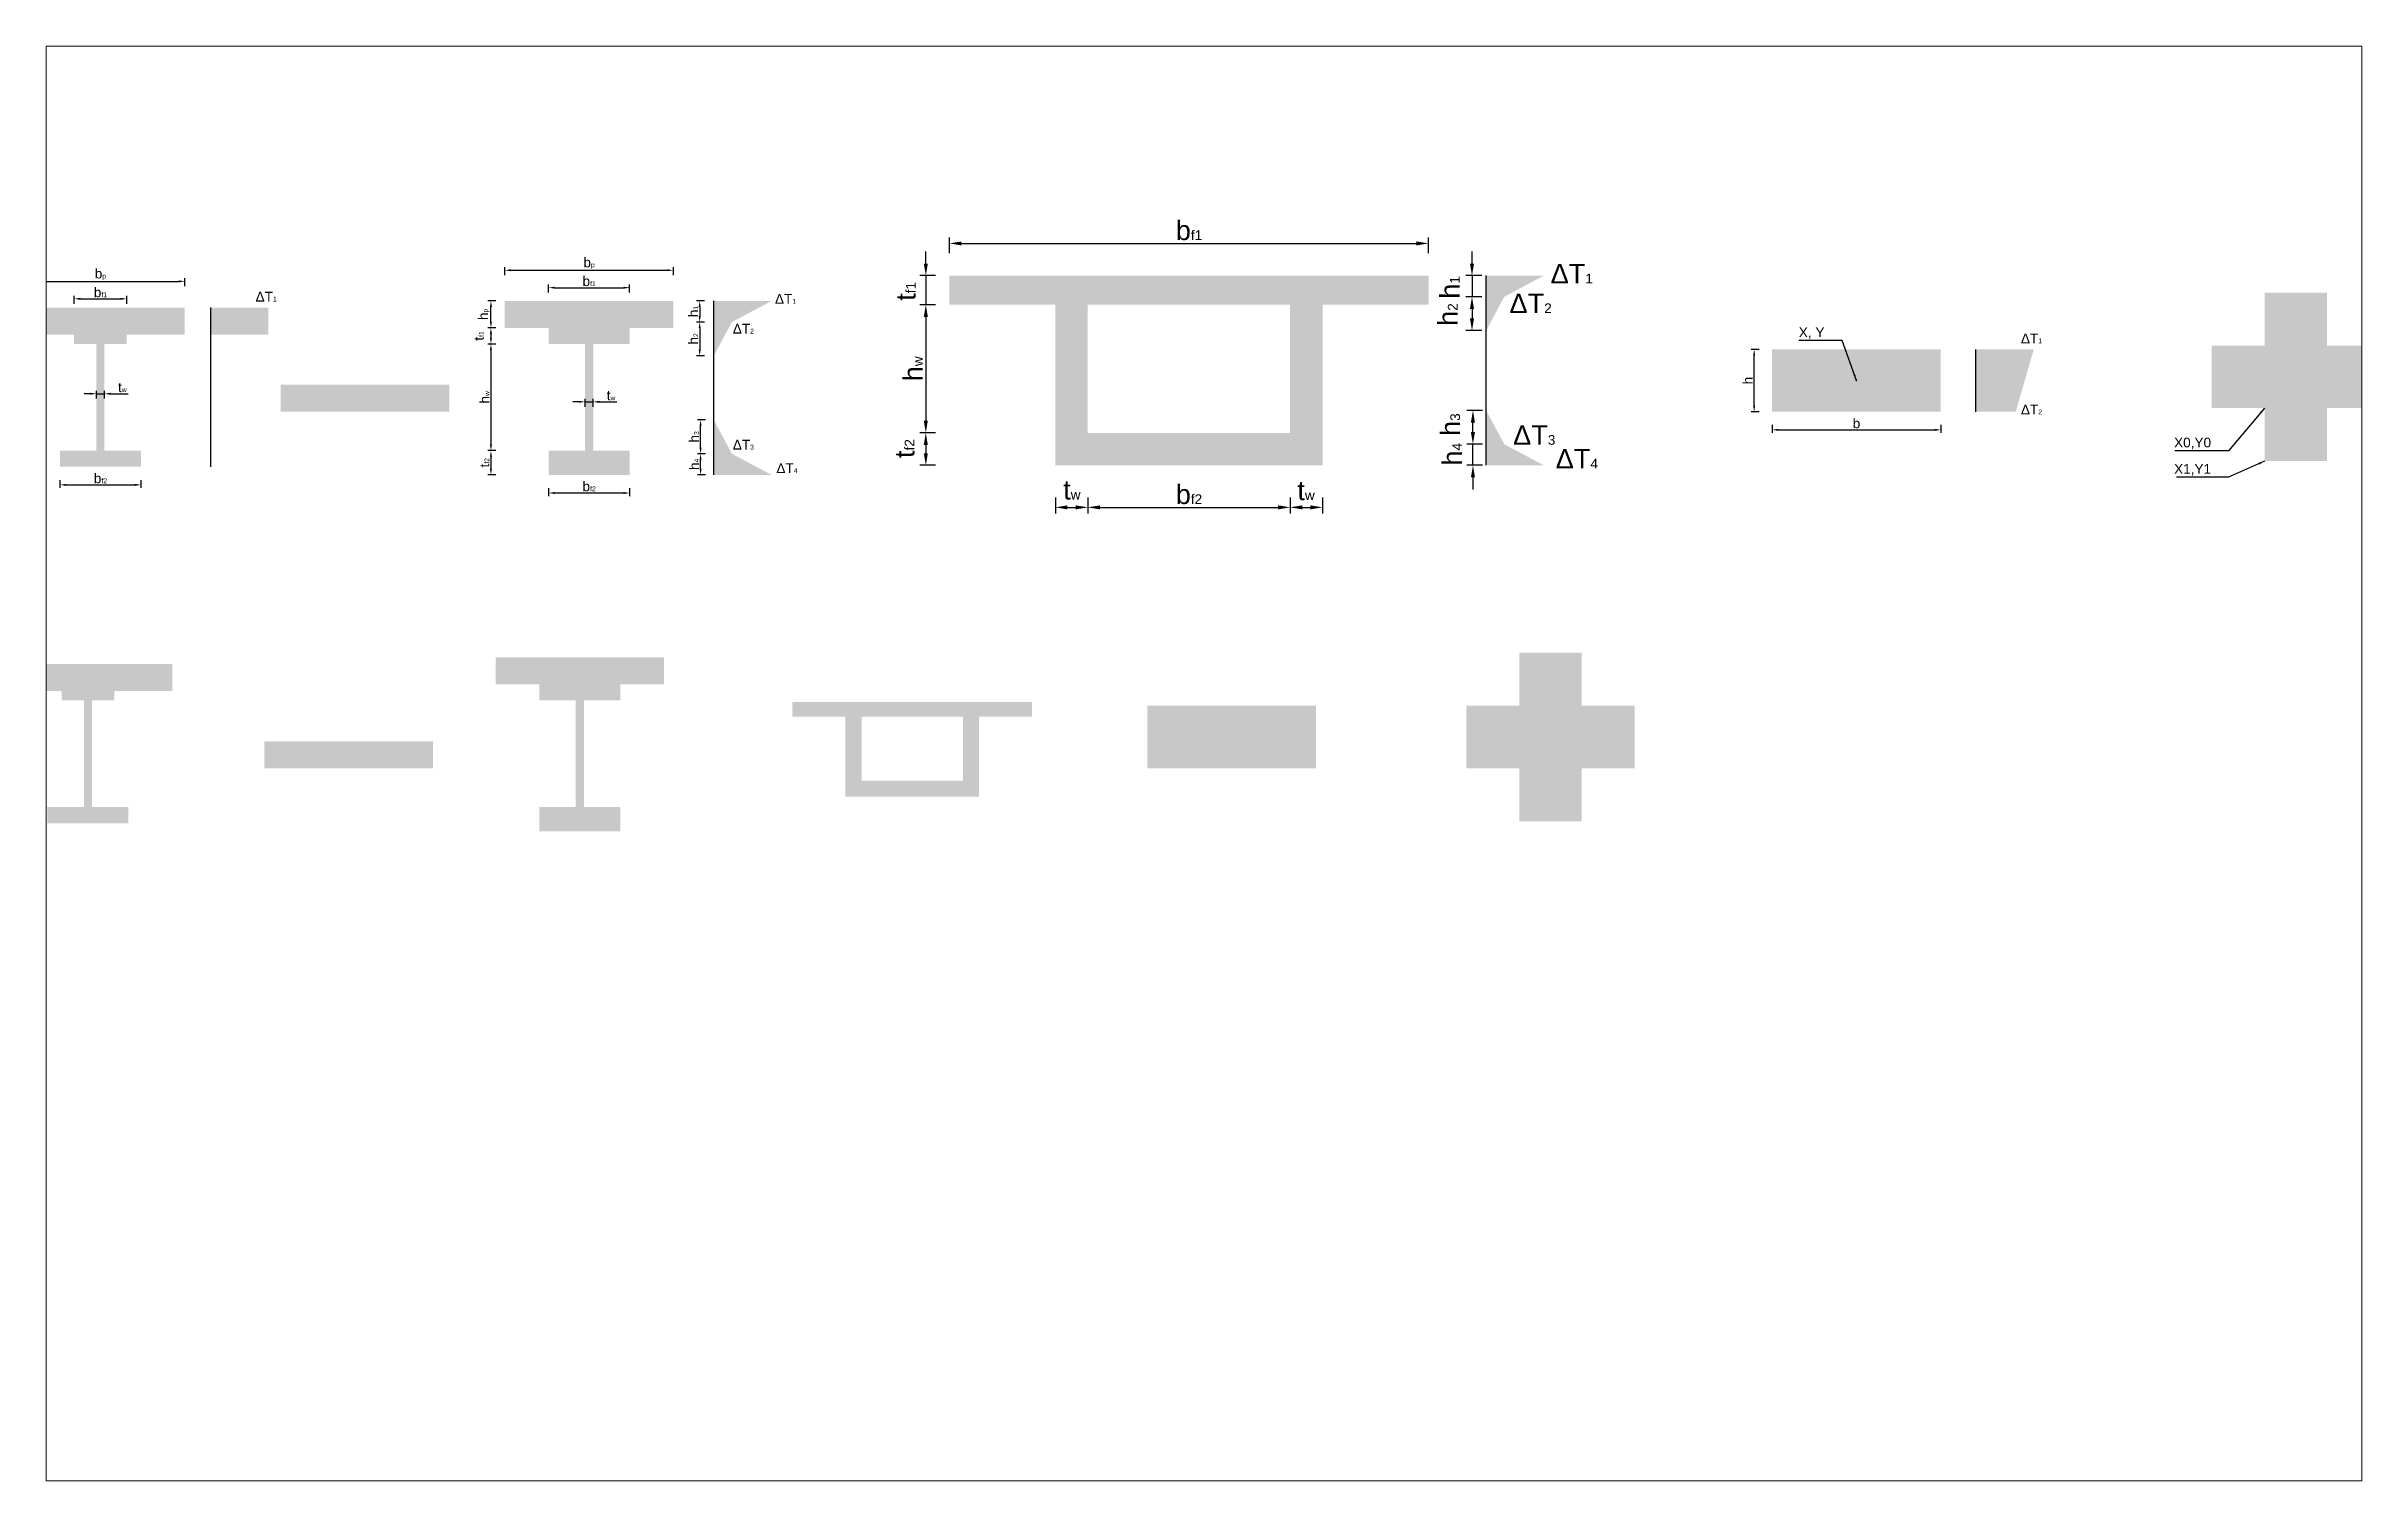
# Paper-space layout 'Layout1' of a CAD drawing. Header units: millimetres. Extents: x 4 to 263, y 19 to 179.
# The model-space entities are those that its viewports show. They can reach past a viewport. Long polylines and large blocks are cut down to what shows.
import ezdxf

# ---------------------------------------------------------------- set-up
doc = ezdxf.new("R2010")
doc.units = ezdxf.units.MM
doc.header["$PDMODE"] = 34
doc.layers.add('Wymiary', color=7, linetype='Continuous')
doc.styles.get("Standard").update_dxf_attribs({"font": 'arial.ttf'})
doc.dimstyles.new('ISO-25', dxfattribs={"dimscale": 6, "dimtxt": 4, "dimasz": 2.5, "dimexe": 1.25, "dimexo": 0.625, "dimtad": 1, "dimtxsty": 'Standard', "dimcen": 2.5, "dimadec": 0, "dimazin": 0, "dimtfac": 1, "dimtmove": 0, "dimatfit": 3, "dimfxl": 2, "dimfxlon": 1, "dimarcsym": 0})

# ---------------------------------------------------------------- blocks, each defined once
blk = doc.blocks.new('*D24')
at = {"color": 0, "lineweight": -2}
for p, q in [((2269, 1326), (2269, 1345.5)), ((2284, 1338), (2670.3, 1338)), ((2685.3, 1326), (2685.3, 1345.5))]:
    blk.add_line(p, q, dxfattribs=at)
at = {"color": 0}
for points in [[(2284, 1340.5), (2284, 1335.5), (2269, 1338)], [(2670.3, 1340.5), (2670.3, 1335.5), (2685.3, 1338)]]:
    blk.add_solid(points, dxfattribs=at)
at = {"color": 0, "insert": (2477.2, 1355.4), "char_height": 24, "attachment_point": 5}
blk.add_mtext('b{\\H0.5x;p}', dxfattribs=at)
blk = doc.blocks.new('*D27')
at = {"layer": 'Wymiary', "color": 0, "lineweight": -2}
for p, q in [((2246.8, 1206.7), (2227.3, 1206.7)), ((2234.8, 1221.7), (2234.8, 1236.7)), ((2234.8, 1206.7), (2234.8, 1183.1)), ((2234.8, 1206.7), (2234.8, 1183.1)), ((2234.8, 1194.9), (2197.9, 1195.3)), ((2197.9, 1195.3), (2197.9, 1168.2)), ((2246.8, 1183.1), (2227.3, 1183.1)), ((2234.8, 1168.1), (2234.8, 1153.1))]:
    blk.add_line(p, q, dxfattribs=at)
at = {"layer": 'Wymiary', "color": 0}
for points in [[(2232.3, 1221.7), (2237.3, 1221.7), (2234.8, 1206.7)], [(2232.3, 1168.1), (2237.3, 1168.1), (2234.8, 1183.1)]]:
    blk.add_solid(points, dxfattribs=at)
at = {"layer": 'Wymiary', "color": 0, "insert": (2182.1, 1181.7), "char_height": 24, "attachment_point": 5, "rotation": 90}
blk.add_mtext('t{\\H0.5x;f1}', dxfattribs=at)
blk = doc.blocks.new('*D28')
at = {"layer": 'Wymiary', "color": 0, "lineweight": -2}
for p, q in [((2246.8, 1183.1), (2227.3, 1183.1)), ((2234.8, 1168.1), (2234.8, 935.1)), ((2246.8, 920.1), (2227.3, 920.1))]:
    blk.add_line(p, q, dxfattribs=at)
at = {"layer": 'Wymiary', "color": 0}
for points in [[(2232.3, 1168.1), (2237.3, 1168.1), (2234.8, 1183.1)], [(2232.3, 935.1), (2237.3, 935.1), (2234.8, 920.1)]]:
    blk.add_solid(points, dxfattribs=at)
at = {"layer": 'Wymiary', "color": 0, "insert": (2219, 1051.6), "char_height": 24, "attachment_point": 5, "rotation": 90}
blk.add_mtext('h{\\H0.5x;w}', dxfattribs=at)
blk = doc.blocks.new('*D29')
at = {"layer": 'Wymiary', "color": 0, "lineweight": -2}
for p, q in [((2246.8, 920.1), (2227.3, 920.1)), ((2246.8, 880.1), (2227.3, 880.1)), ((2234.8, 905.1), (2234.8, 895.1))]:
    blk.add_line(p, q, dxfattribs=at)
at = {"layer": 'Wymiary', "color": 0}
for points in [[(2232.3, 905.1), (2237.3, 905.1), (2234.8, 920.1)], [(2232.3, 895.1), (2237.3, 895.1), (2234.8, 880.1)]]:
    blk.add_solid(points, dxfattribs=at)
at = {"layer": 'Wymiary', "color": 0, "insert": (2218.9, 900.1), "char_height": 24, "attachment_point": 5, "rotation": 90}
blk.add_mtext('t{\\H0.5x;f2}', dxfattribs=at)
blk = doc.blocks.new('*D25')
at = {"color": 0, "lineweight": -2}
for p, q in [((2452.2, 1060.5), (2437.2, 1060.5)), ((2467.2, 1048.5), (2467.2, 1068)), ((2467.2, 1060.5), (2487.2, 1060.5)), ((2487.2, 1048.5), (2487.2, 1068)), ((2502.2, 1060.5), (2545.4, 1060.5))]:
    blk.add_line(p, q, dxfattribs=at)
at = {"color": 0}
for points in [[(2452.2, 1063), (2452.2, 1058), (2467.2, 1060.5)], [(2502.2, 1063), (2502.2, 1058), (2487.2, 1060.5)]]:
    blk.add_solid(points, dxfattribs=at)
at = {"color": 0, "insert": (2531.3, 1076.3), "char_height": 24, "attachment_point": 5}
blk.add_mtext('t{\\H0.5x;w}', dxfattribs=at)
blk = doc.blocks.new('*D30')
at = {"layer": 'Wymiary', "color": 0, "lineweight": -2}
for p, q in [((2377.2, 847.4), (2377.2, 827.9)), ((2392.2, 835.4), (2562.2, 835.4)), ((2577.2, 847.4), (2577.2, 827.9))]:
    blk.add_line(p, q, dxfattribs=at)
at = {"layer": 'Wymiary', "color": 0}
for points in [[(2392.2, 837.9), (2392.2, 832.9), (2377.2, 835.4)], [(2562.2, 837.9), (2562.2, 832.9), (2577.2, 835.4)]]:
    blk.add_solid(points, dxfattribs=at)
at = {"layer": 'Wymiary', "color": 0, "insert": (2477.2, 851.4), "char_height": 24, "attachment_point": 5}
blk.add_mtext('b{\\H0.5x;f2}', dxfattribs=at)
blk = doc.blocks.new('*D31')
at = {"layer": 'Wymiary', "color": 0, "lineweight": -2}
for p, q in [((2412.3, 1282.9), (2412.3, 1302.4)), ((2427.3, 1294.9), (2527.1, 1294.9)), ((2542.1, 1282.9), (2542.1, 1302.4))]:
    blk.add_line(p, q, dxfattribs=at)
at = {"layer": 'Wymiary', "color": 0}
for points in [[(2427.3, 1297.4), (2427.3, 1292.4), (2412.3, 1294.9)], [(2527.1, 1297.4), (2527.1, 1292.4), (2542.1, 1294.9)]]:
    blk.add_solid(points, dxfattribs=at)
at = {"layer": 'Wymiary', "color": 0, "insert": (2477.2, 1310.8), "char_height": 24, "attachment_point": 5}
blk.add_mtext('b{\\H0.5x;f1}', dxfattribs=at)
blk = doc.blocks.new('*D32')
at = {"color": 0, "lineweight": -2}
for p, q in [((3475.7, 1353.5), (3475.7, 1373)), ((3892, 1353.5), (3892, 1373)), ((3490.7, 1365.5), (3877, 1365.5))]:
    blk.add_line(p, q, dxfattribs=at)
at = {"color": 0}
for points in [[(3490.7, 1368), (3490.7, 1363), (3475.7, 1365.5)], [(3877, 1368), (3877, 1363), (3892, 1365.5)]]:
    blk.add_solid(points, dxfattribs=at)
at = {"color": 0, "insert": (3683.8, 1382.9), "char_height": 24, "attachment_point": 5}
blk.add_mtext('b{\\H0.5x;p}', dxfattribs=at)
blk = doc.blocks.new('*D34')
at = {"color": 0, "lineweight": -2}
for p, q in [((3453.4, 1289.6), (3433.9, 1289.6)), ((3441.4, 1238.1), (3441.4, 1274.6)), ((3453.4, 1223.1), (3433.9, 1223.1))]:
    blk.add_line(p, q, dxfattribs=at)
at = {"color": 0}
for points in [[(3438.9, 1274.6), (3443.9, 1274.6), (3441.4, 1289.6)], [(3438.9, 1238.1), (3443.9, 1238.1), (3441.4, 1223.1)]]:
    blk.add_solid(points, dxfattribs=at)
at = {"color": 0, "insert": (3424, 1256.4), "char_height": 24, "attachment_point": 5, "rotation": 90}
blk.add_mtext('h{\\H0.5x;p}', dxfattribs=at)
blk = doc.blocks.new('*D35')
at = {"layer": 'Wymiary', "color": 0, "lineweight": -2}
for p, q in [((3453.4, 1223.1), (3433.9, 1223.1)), ((3441.4, 1208.1), (3441.4, 1198.1)), ((3453.4, 1183.1), (3433.9, 1183.1))]:
    blk.add_line(p, q, dxfattribs=at)
at = {"layer": 'Wymiary', "color": 0}
for points in [[(3438.9, 1208.1), (3443.9, 1208.1), (3441.4, 1223.1)], [(3438.9, 1198.1), (3443.9, 1198.1), (3441.4, 1183.1)]]:
    blk.add_solid(points, dxfattribs=at)
at = {"layer": 'Wymiary', "color": 0, "insert": (3411.8, 1203.1), "char_height": 24, "attachment_point": 5, "rotation": 90}
blk.add_mtext('t{\\H0.5x;f1}', dxfattribs=at)
blk = doc.blocks.new('*D36')
at = {"layer": 'Wymiary', "color": 0, "lineweight": -2}
for p, q in [((3453.4, 1183.1), (3433.9, 1183.1)), ((3441.4, 1168.1), (3441.4, 935.1)), ((3453.4, 920.1), (3433.9, 920.1))]:
    blk.add_line(p, q, dxfattribs=at)
at = {"layer": 'Wymiary', "color": 0}
for points in [[(3438.9, 1168.1), (3443.9, 1168.1), (3441.4, 1183.1)], [(3438.9, 935.1), (3443.9, 935.1), (3441.4, 920.1)]]:
    blk.add_solid(points, dxfattribs=at)
at = {"layer": 'Wymiary', "color": 0, "insert": (3425.7, 1051.6), "char_height": 24, "attachment_point": 5, "rotation": 90}
blk.add_mtext('h{\\H0.5x;w}', dxfattribs=at)
blk = doc.blocks.new('*D37')
at = {"layer": 'Wymiary', "color": 0, "lineweight": -2}
for p, q in [((3453.4, 920.1), (3433.9, 920.1)), ((3453.4, 860.1), (3433.9, 860.1)), ((3441.4, 905.1), (3441.4, 875.1))]:
    blk.add_line(p, q, dxfattribs=at)
at = {"layer": 'Wymiary', "color": 0}
for points in [[(3438.9, 905.1), (3443.9, 905.1), (3441.4, 920.1)], [(3438.9, 875.1), (3443.9, 875.1), (3441.4, 860.1)]]:
    blk.add_solid(points, dxfattribs=at)
at = {"layer": 'Wymiary', "color": 0, "insert": (3425.6, 890.1), "char_height": 24, "attachment_point": 5, "rotation": 90}
blk.add_mtext('t{\\H0.5x;f2}', dxfattribs=at)
blk = doc.blocks.new('*D33')
at = {"color": 0, "lineweight": -2}
for p, q in [((3658.8, 1040.5), (3643.8, 1040.5)), ((3673.8, 1028.5), (3673.8, 1048)), ((3673.8, 1040.5), (3693.8, 1040.5)), ((3693.8, 1028.5), (3693.8, 1048)), ((3708.8, 1040.5), (3752, 1040.5))]:
    blk.add_line(p, q, dxfattribs=at)
at = {"color": 0}
for points in [[(3658.8, 1043), (3658.8, 1038), (3673.8, 1040.5)], [(3708.8, 1043), (3708.8, 1038), (3693.8, 1040.5)]]:
    blk.add_solid(points, dxfattribs=at)
at = {"color": 0, "insert": (3737.9, 1056.3), "char_height": 24, "attachment_point": 5}
blk.add_mtext('t{\\H0.5x;w}', dxfattribs=at)
blk = doc.blocks.new('*D38')
at = {"layer": 'Wymiary', "color": 0, "lineweight": -2}
for p, q in [((3583.8, 827.4), (3583.8, 807.9)), ((3598.8, 815.4), (3768.8, 815.4)), ((3783.8, 827.4), (3783.8, 807.9))]:
    blk.add_line(p, q, dxfattribs=at)
at = {"layer": 'Wymiary', "color": 0}
for points in [[(3598.8, 817.9), (3598.8, 812.9), (3583.8, 815.4)], [(3768.8, 817.9), (3768.8, 812.9), (3783.8, 815.4)]]:
    blk.add_solid(points, dxfattribs=at)
at = {"layer": 'Wymiary', "color": 0, "insert": (3683.8, 831.4), "char_height": 24, "attachment_point": 5}
blk.add_mtext('b{\\H0.5x;f2}', dxfattribs=at)
blk = doc.blocks.new('*D39')
at = {"layer": 'Wymiary', "color": 0, "lineweight": -2}
for p, q in [((3583.8, 1310.4), (3583.8, 1329.9)), ((3598.8, 1322.4), (3768.8, 1322.4)), ((3783.8, 1310.4), (3783.8, 1329.9))]:
    blk.add_line(p, q, dxfattribs=at)
at = {"layer": 'Wymiary', "color": 0}
for points in [[(3598.8, 1324.9), (3598.8, 1319.9), (3583.8, 1322.4)], [(3768.8, 1324.9), (3768.8, 1319.9), (3783.8, 1322.4)]]:
    blk.add_solid(points, dxfattribs=at)
at = {"layer": 'Wymiary', "color": 0, "insert": (3683.8, 1338.3), "char_height": 24, "attachment_point": 5}
blk.add_mtext('b{\\H0.5x;f1}', dxfattribs=at)
blk = doc.blocks.new('*D40')
at = {"layer": 'Wymiary', "color": 0, "lineweight": -2}
for p, q in [((3968.8, 1289.6), (3949.3, 1289.6)), ((3956.8, 1274.6), (3956.8, 1252.5)), ((3968.8, 1237.5), (3949.3, 1237.5))]:
    blk.add_line(p, q, dxfattribs=at)
at = {"layer": 'Wymiary', "color": 0}
for points in [[(3954.3, 1274.6), (3959.3, 1274.6), (3956.8, 1289.6)], [(3954.3, 1252.5), (3959.3, 1252.5), (3956.8, 1237.5)]]:
    blk.add_solid(points, dxfattribs=at)
at = {"layer": 'Wymiary', "color": 0, "insert": (3941, 1263.6), "char_height": 24, "attachment_point": 5, "rotation": 90}
blk.add_mtext('h{\\H0.5x;1}', dxfattribs=at)
blk = doc.blocks.new('*D41')
at = {"layer": 'Wymiary', "color": 0, "lineweight": -2}
for p, q in [((3968.8, 1237.5), (3949.3, 1237.5)), ((3956.8, 1222.5), (3956.8, 1169)), ((3968.8, 1154), (3949.3, 1154))]:
    blk.add_line(p, q, dxfattribs=at)
at = {"layer": 'Wymiary', "color": 0}
for points in [[(3954.3, 1222.5), (3959.3, 1222.5), (3956.8, 1237.5)], [(3954.3, 1169), (3959.3, 1169), (3956.8, 1154)]]:
    blk.add_solid(points, dxfattribs=at)
at = {"layer": 'Wymiary', "color": 0, "insert": (3941, 1195.8), "char_height": 24, "attachment_point": 5, "rotation": 90}
blk.add_mtext('h{\\H0.5x;2}', dxfattribs=at)
blk = doc.blocks.new('*D42')
at = {"layer": 'Wymiary', "color": 0, "lineweight": -2}
for p, q in [((3971, 912.3), (3951.5, 912.3)), ((3971, 860.1), (3951.5, 860.1)), ((3959, 875.1), (3959, 897.3))]:
    blk.add_line(p, q, dxfattribs=at)
at = {"layer": 'Wymiary', "color": 0}
for points in [[(3956.5, 897.3), (3961.5, 897.3), (3959, 912.3)], [(3956.5, 875.1), (3961.5, 875.1), (3959, 860.1)]]:
    blk.add_solid(points, dxfattribs=at)
at = {"layer": 'Wymiary', "color": 0, "insert": (3943.3, 886.2), "char_height": 24, "attachment_point": 5, "rotation": 90}
blk.add_mtext('h{\\H0.5x;4}', dxfattribs=at)
blk = doc.blocks.new('*D43')
at = {"layer": 'Wymiary', "color": 0, "lineweight": -2}
for p, q in [((3971, 995.7), (3951.5, 995.7)), ((3959, 927.3), (3959, 980.7)), ((3971, 912.3), (3951.5, 912.3))]:
    blk.add_line(p, q, dxfattribs=at)
at = {"layer": 'Wymiary', "color": 0}
for points in [[(3956.5, 980.7), (3961.5, 980.7), (3959, 995.7)], [(3956.5, 927.3), (3961.5, 927.3), (3959, 912.3)]]:
    blk.add_solid(points, dxfattribs=at)
at = {"layer": 'Wymiary', "color": 0, "insert": (3943.2, 954), "char_height": 24, "attachment_point": 5, "rotation": 90}
blk.add_mtext('h{\\H0.5x;3}', dxfattribs=at)
blk = doc.blocks.new('*D44')
at = {"layer": 'Wymiary', "color": 0, "lineweight": -2}
for p, q in [((5863.6, 1382.1), (5863.6, 1412.1)), ((5887.6, 1352.1), (5848.6, 1352.1)), ((5863.6, 1352.1), (5863.6, 1300)), ((5887.6, 1300), (5848.6, 1300)), ((5863.6, 1270), (5863.6, 1240))]:
    blk.add_line(p, q, dxfattribs=at)
at = {"layer": 'Wymiary', "color": 0}
for points in [[(5858.6, 1382.1), (5868.6, 1382.1), (5863.6, 1352.1)], [(5858.6, 1270), (5868.6, 1270), (5863.6, 1300)]]:
    blk.add_solid(points, dxfattribs=at)
at = {"layer": 'Wymiary', "color": 0, "insert": (5809, 1323), "char_height": 48, "attachment_point": 5, "rotation": 90}
blk.add_mtext('h{\\H0.5x;1}', dxfattribs=at)
blk = doc.blocks.new('*D45')
at = {"layer": 'Wymiary', "color": 0, "lineweight": -2}
for p, q in [((5887.6, 1300), (5848.6, 1300)), ((5863.6, 1270), (5863.6, 1246.5)), ((5887.6, 1216.5), (5848.6, 1216.5))]:
    blk.add_line(p, q, dxfattribs=at)
at = {"layer": 'Wymiary', "color": 0}
for points in [[(5858.6, 1270), (5868.6, 1270), (5863.6, 1300)], [(5858.6, 1246.5), (5868.6, 1246.5), (5863.6, 1216.5)]]:
    blk.add_solid(points, dxfattribs=at)
at = {"layer": 'Wymiary', "color": 0, "insert": (5804, 1256), "char_height": 48, "attachment_point": 5, "rotation": 90}
blk.add_mtext('h{\\H0.5x;2}', dxfattribs=at)
blk = doc.blocks.new('*D46')
at = {"layer": 'Wymiary', "color": 0, "lineweight": -2}
for p, q in [((5865.9, 965.8), (5865.9, 995.8)), ((5889.9, 935.8), (5850.9, 935.8)), ((5865.9, 883.7), (5865.9, 935.8)), ((5889.9, 883.7), (5850.9, 883.7)), ((5865.9, 853.7), (5865.9, 823.7))]:
    blk.add_line(p, q, dxfattribs=at)
at = {"layer": 'Wymiary', "color": 0}
for points in [[(5860.9, 965.8), (5870.9, 965.8), (5865.9, 935.8)], [(5860.9, 853.7), (5870.9, 853.7), (5865.9, 883.7)]]:
    blk.add_solid(points, dxfattribs=at)
at = {"layer": 'Wymiary', "color": 0, "insert": (5814.7, 910.9), "char_height": 48, "attachment_point": 5, "rotation": 90}
blk.add_mtext('h{\\H0.5x;4}', dxfattribs=at)
blk = doc.blocks.new('*D47')
at = {"layer": 'Wymiary', "color": 0, "lineweight": -2}
for p, q in [((5889.9, 1019.3), (5850.9, 1019.3)), ((5865.9, 965.8), (5865.9, 989.3)), ((5889.9, 935.8), (5850.9, 935.8))]:
    blk.add_line(p, q, dxfattribs=at)
at = {"layer": 'Wymiary', "color": 0}
for points in [[(5860.9, 989.3), (5870.9, 989.3), (5865.9, 1019.3)], [(5860.9, 965.8), (5870.9, 965.8), (5865.9, 935.8)]]:
    blk.add_solid(points, dxfattribs=at)
at = {"layer": 'Wymiary', "color": 0, "insert": (5810.2, 984.1), "char_height": 48, "attachment_point": 5, "rotation": 90}
blk.add_mtext('h{\\H0.5x;3}', dxfattribs=at)
blk = doc.blocks.new('*D48')
at = {"layer": 'Wymiary', "color": 0, "lineweight": -2}
for p, q in [((4573.2, 1407.7), (4573.2, 1446.7)), ((4603.2, 1431.7), (5726.3, 1431.7)), ((5756.3, 1407.7), (5756.3, 1446.7))]:
    blk.add_line(p, q, dxfattribs=at)
at = {"layer": 'Wymiary', "color": 0}
for points in [[(4603.2, 1436.7), (4603.2, 1426.7), (4573.2, 1431.7)], [(5726.3, 1436.7), (5726.3, 1426.7), (5756.3, 1431.7)]]:
    blk.add_solid(points, dxfattribs=at)
at = {"layer": 'Wymiary', "color": 0, "insert": (5164.8, 1463.6), "char_height": 48, "attachment_point": 5}
blk.add_mtext('b{\\H0.5x;f1}', dxfattribs=at)
blk = doc.blocks.new('*D49')
at = {"layer": 'Wymiary', "color": 0, "lineweight": -2}
for p, q in [((4834.9, 803.9), (4834.9, 764.9)), ((4914.9, 803.9), (4914.9, 764.9)), ((4864.9, 779.9), (4884.9, 779.9))]:
    blk.add_line(p, q, dxfattribs=at)
at = {"layer": 'Wymiary', "color": 0}
for points in [[(4864.9, 784.9), (4864.9, 774.9), (4834.9, 779.9)], [(4884.9, 784.9), (4884.9, 774.9), (4914.9, 779.9)]]:
    blk.add_solid(points, dxfattribs=at)
at = {"layer": 'Wymiary', "color": 0, "insert": (4875.7, 823), "char_height": 48, "attachment_point": 5}
blk.add_mtext('t{\\H0.5x;w}', dxfattribs=at)
blk = doc.blocks.new('*D50')
at = {"layer": 'Wymiary', "color": 0, "lineweight": -2}
for p, q in [((4914.9, 803.9), (4914.9, 764.9)), ((5414.6, 803.9), (5414.6, 764.9)), ((4944.9, 779.9), (5384.6, 779.9))]:
    blk.add_line(p, q, dxfattribs=at)
at = {"layer": 'Wymiary', "color": 0}
for points in [[(4944.9, 784.9), (4944.9, 774.9), (4914.9, 779.9)], [(5384.6, 784.9), (5384.6, 774.9), (5414.6, 779.9)]]:
    blk.add_solid(points, dxfattribs=at)
at = {"layer": 'Wymiary', "color": 0, "insert": (5164.8, 811.8), "char_height": 48, "attachment_point": 5}
blk.add_mtext('b{\\H0.5x;f2}', dxfattribs=at)
blk = doc.blocks.new('*D51')
at = {"layer": 'Wymiary', "color": 0, "lineweight": -2}
for p, q in [((5414.6, 803.9), (5414.6, 764.9)), ((5494.6, 803.9), (5494.6, 764.9)), ((5444.6, 779.9), (5464.6, 779.9))]:
    blk.add_line(p, q, dxfattribs=at)
at = {"layer": 'Wymiary', "color": 0}
for points in [[(5444.6, 784.9), (5444.6, 774.9), (5414.6, 779.9)], [(5464.6, 784.9), (5464.6, 774.9), (5494.6, 779.9)]]:
    blk.add_solid(points, dxfattribs=at)
at = {"layer": 'Wymiary', "color": 0, "insert": (5453.9, 821.5), "char_height": 48, "attachment_point": 5}
blk.add_mtext('t{\\H0.5x;w}', dxfattribs=at)
blk = doc.blocks.new('*D52')
at = {"layer": 'Wymiary', "color": 0, "lineweight": -2}
for p, q in [((4515.1, 1382.1), (4515.1, 1412.1)), ((4539.1, 1352.1), (4500.1, 1352.1)), ((4515.1, 1352.1), (4515.1, 1280.4)), ((4539.1, 1280.4), (4500.1, 1280.4)), ((4515.1, 1250.4), (4515.1, 1220.4))]:
    blk.add_line(p, q, dxfattribs=at)
at = {"layer": 'Wymiary', "color": 0}
for points in [[(4510.1, 1382.1), (4520.1, 1382.1), (4515.1, 1352.1)], [(4510.1, 1250.4), (4520.1, 1250.4), (4515.1, 1280.4)]]:
    blk.add_solid(points, dxfattribs=at)
at = {"layer": 'Wymiary', "color": 0, "insert": (4466.1, 1313.2), "char_height": 48, "attachment_point": 5, "rotation": 90}
blk.add_mtext('t{\\H0.5x;f1}', dxfattribs=at)
blk = doc.blocks.new('*D53')
at = {"layer": 'Wymiary', "color": 0, "lineweight": -2}
for p, q in [((4539.1, 1280.4), (4500.1, 1280.4)), ((4515.1, 1250.4), (4515.1, 993.7)), ((4539.1, 963.7), (4500.1, 963.7))]:
    blk.add_line(p, q, dxfattribs=at)
at = {"layer": 'Wymiary', "color": 0}
for points in [[(4510.1, 1250.4), (4520.1, 1250.4), (4515.1, 1280.4)], [(4510.1, 993.7), (4520.1, 993.7), (4515.1, 963.7)]]:
    blk.add_solid(points, dxfattribs=at)
at = {"layer": 'Wymiary', "color": 0, "insert": (4483.6, 1122), "char_height": 48, "attachment_point": 5, "rotation": 90}
blk.add_mtext('h{\\H0.5x;w}', dxfattribs=at)
blk = doc.blocks.new('*D54')
at = {"layer": 'Wymiary', "color": 0, "lineweight": -2}
for p, q in [((4539.1, 963.7), (4500.1, 963.7)), ((4515.1, 933.7), (4515.1, 913.7)), ((4539.1, 883.7), (4500.1, 883.7))]:
    blk.add_line(p, q, dxfattribs=at)
at = {"layer": 'Wymiary', "color": 0}
for points in [[(4510.1, 933.7), (4520.1, 933.7), (4515.1, 963.7)], [(4510.1, 913.7), (4520.1, 913.7), (4515.1, 883.7)]]:
    blk.add_solid(points, dxfattribs=at)
at = {"layer": 'Wymiary', "color": 0, "insert": (4463.1, 925.2), "char_height": 48, "attachment_point": 5, "rotation": 90}
blk.add_mtext('t{\\H0.5x;f2}', dxfattribs=at)
blk = doc.blocks.new('*D55')
at = {"layer": 'Wymiary', "color": 0, "lineweight": -2}
for p, q in [((6572.2, 1170.1), (6552.7, 1170.1)), ((6560.2, 1031), (6560.2, 1155.1)), ((6572.2, 1016), (6552.7, 1016))]:
    blk.add_line(p, q, dxfattribs=at)
at = {"layer": 'Wymiary', "color": 0}
for points in [[(6557.7, 1155.1), (6562.7, 1155.1), (6560.2, 1170.1)], [(6557.7, 1031), (6562.7, 1031), (6560.2, 1016)]]:
    blk.add_solid(points, dxfattribs=at)
at = {"layer": 'Wymiary', "color": 0, "insert": (6544.5, 1093), "char_height": 24, "attachment_point": 5, "rotation": 90}
blk.add_mtext('h', dxfattribs=at)
blk = doc.blocks.new('*D56')
at = {"layer": 'Wymiary', "color": 0, "lineweight": -2}
for p, q in [((6604.7, 983.3), (6604.7, 963.8)), ((7021, 983.3), (7021, 963.8)), ((6619.7, 971.3), (7006, 971.3))]:
    blk.add_line(p, q, dxfattribs=at)
at = {"layer": 'Wymiary', "color": 0}
for points in [[(6619.7, 973.8), (6619.7, 968.8), (6604.7, 971.3)], [(7006, 973.8), (7006, 968.8), (7021, 971.3)]]:
    blk.add_solid(points, dxfattribs=at)
at = {"layer": 'Wymiary', "color": 0, "insert": (6812.8, 987.2), "char_height": 24, "attachment_point": 5}
blk.add_mtext('b', dxfattribs=at)

msp = doc.modelspace()

# ---------------------------------------------------------------- hatches: boundary and pattern name
h = msp.add_hatch(color=256)
h.dxf.hatch_style = 1
h.set_gradient(color1=(48, 48, 48), color2=(120, 120, 120), rotation=90, tint=1)
h.paths.add_polyline_path([(4573.182, 1352.145), (4573.182, 1280.364), (4834.895, 1280.364), (4834.895, 883.721), (5164.762, 883.721), (5494.628, 883.721), (5494.628, 1280.364), (5756.341, 1280.364), (5756.341, 1352.145), (5164.762, 1352.145)])
h.paths.add_polyline_path([(5164.762, 1280.364), (5414.628, 1280.364), (5414.628, 963.721), (5164.762, 963.721), (4914.895, 963.721), (4914.895, 1280.364)], flags=16)
h = msp.add_hatch(color=256)
h.set_gradient(color1=(158, 241, 14), color2=(21, 157, 24), rotation=270, tint=1)
h.paths.add_polyline_path([(6041.197, 1352.145), (5898.501, 1352.145), (5898.501, 1216.549), (5943.259, 1300.019)])
h.paths.add_polyline_path([(5943.259, 935.847), (5898.501, 1019.317), (5898.501, 883.721), (6041.197, 883.721)])
h = msp.add_hatch(color=256)
h.dxf.hatch_style = 1
h.set_gradient(color1=(48, 48, 48), color2=(120, 120, 120), rotation=90, tint=1)
h.paths.add_polyline_path([(2542.087, 1206.72), (2685.333, 1206.72), (2685.333, 1273.265), (2269.027, 1273.265), (2269.027, 1206.72), (2412.273, 1206.72)])
h = msp.add_hatch(color=256)
h.set_gradient(color1=(158, 241, 14), color2=(21, 157, 24), rotation=270, tint=1)
h.paths.add_polyline_path([(2892.18, 1273.265), (2749.484, 1273.265), (2749.484, 1206.72), (2892.18, 1206.72)])
h = msp.add_hatch(color=256)
h.dxf.hatch_style = 1
h.set_gradient(color1=(48, 48, 48), color2=(120, 120, 120), rotation=90, tint=1)
h.paths.add_polyline_path([(3475.68, 1289.646), (3475.68, 1223.102), (3618.925, 1223.102), (3748.74, 1223.102), (3891.986, 1223.102), (3891.986, 1289.646)])
h = msp.add_hatch(color=256)
h.set_gradient(color1=(158, 241, 14), color2=(21, 157, 24), rotation=270, tint=1)
h.paths.add_polyline_path([(4036.413, 912.263), (3991.656, 995.733), (3991.656, 860.137), (4134.352, 860.137)])
h.paths.add_polyline_path([(4134.352, 1289.646), (3991.656, 1289.646), (3991.656, 1154.049), (4036.413, 1237.519)])
h = msp.add_hatch(color=256)
h.dxf.hatch_style = 1
h.set_gradient(color1=(6, 26, 0), color2=(4, 90, 2), rotation=90, tint=1)
h.paths.add_polyline_path([(7820.548, 1179.249), (7689.447, 1179.249), (7689.447, 1025.145), (7820.548, 1025.145), (7820.548, 894.044), (7974.652, 894.044), (7974.652, 1025.145), (8105.752, 1025.145), (8105.752, 1179.249), (7974.652, 1179.249), (7974.652, 1310.349), (7820.548, 1310.349)])
h = msp.add_hatch(color=256)
h.dxf.hatch_style = 1
h.set_gradient(color1=(252, 49, 49), color2=(136, 0, 32), rotation=270, tint=1)
h.paths.add_polyline_path([(2487.18, 1183.102), (2542.087, 1183.102), (2542.087, 1206.72), (2412.273, 1206.72), (2412.273, 1183.102), (2467.18, 1183.102), (2467.18, 920.137), (2377.18, 920.137), (2377.18, 880.137), (2577.18, 880.137), (2577.18, 920.137), (2487.18, 920.137)])
h = msp.add_hatch(color=256)
h.dxf.hatch_style = 1
h.set_gradient(color1=(48, 48, 48), color2=(120, 120, 120), rotation=90, tint=1)
h.paths.add_polyline_path([(3583.833, 1223.102), (3583.833, 1183.102), (3673.833, 1183.102), (3673.833, 920.137), (3583.833, 920.137), (3583.833, 860.137), (3783.833, 860.137), (3783.833, 920.137), (3693.833, 920.137), (3693.833, 1183.102), (3783.833, 1183.102), (3783.833, 1223.102)])
h = msp.add_hatch(color=256)
h.dxf.hatch_style = 1
h.set_gradient(color1=(6, 26, 0), color2=(4, 90, 2), rotation=90, tint=1)
h.paths.add_polyline_path([(6747.912, 1015.974), (6877.727, 1015.974), (7020.972, 1015.974), (7020.972, 1170.078), (6604.667, 1170.078), (6604.667, 1015.974)])
h = msp.add_hatch(color=256)
h.set_gradient(color1=(158, 241, 14), color2=(21, 157, 24), rotation=270, tint=1)
h.paths.add_polyline_path([(7250.623, 1170.078), (7107.927, 1170.078), (7107.927, 1015.974), (7205.934, 1015.974)])
h = msp.add_hatch(color=256)
h.dxf.hatch_style = 1
h.set_gradient(color1=(48, 48, 48), color2=(120, 120, 120), rotation=90, tint=1)
h.paths.add_polyline_path([(2922.059, 1082.518), (2922.059, 1015.974), (3065.304, 1015.974), (3195.119, 1015.974), (3338.364, 1015.974), (3338.364, 1082.518)])
h = msp.add_hatch(color=256)
h.dxf.hatch_style = 1
h.set_gradient(color1=(48, 48, 48), color2=(120, 120, 120), rotation=90, tint=1)
h.paths.add_polyline_path([(3452.709, 409.509), (3452.709, 342.965), (3595.954, 342.965), (3725.769, 342.965), (3869.015, 342.965), (3869.015, 409.509)])
h = msp.add_hatch(color=256)
h.dxf.hatch_style = 1
h.set_gradient(color1=(6, 26, 0), color2=(4, 90, 2), rotation=90, tint=1)
h.paths.add_polyline_path([(5980.41, 289.941), (5849.309, 289.941), (5849.309, 135.837), (5980.41, 135.837), (5980.41, 4.737), (6134.514, 4.737), (6134.514, 135.837), (6265.614, 135.837), (6265.614, 289.941), (6134.514, 289.941), (6134.514, 421.042), (5980.41, 421.042)])
h = msp.add_hatch(color=256)
h.dxf.hatch_style = 1
h.set_gradient(color1=(48, 48, 48), color2=(120, 120, 120), rotation=90, tint=1)
h.paths.add_polyline_path([(2238.358, 393.128), (2238.358, 326.584), (2381.603, 326.584), (2511.418, 326.584), (2654.663, 326.584), (2654.663, 393.128)])
h = msp.add_hatch(color=256)
h.dxf.hatch_style = 1
h.set_gradient(color1=(252, 49, 49), color2=(136, 0, 32), rotation=270, tint=1)
h.paths.add_polyline_path([(2456.51, 302.965), (2511.418, 302.965), (2511.418, 326.584), (2381.603, 326.584), (2381.603, 302.965), (2436.51, 302.965), (2436.51, 40), (2346.51, 40), (2346.51, 0), (2546.51, 0), (2546.51, 40), (2456.51, 40)])
h = msp.add_hatch(color=256)
h.dxf.hatch_style = 1
h.set_gradient(color1=(48, 48, 48), color2=(120, 120, 120), rotation=90, tint=1)
h.paths.add_polyline_path([(3560.862, 342.965), (3560.862, 302.965), (3650.862, 302.965), (3650.862, 40), (3560.862, 40), (3560.862, -20), (3760.862, -20), (3760.862, 40), (3670.862, 40), (3670.862, 302.965), (3760.862, 302.965), (3760.862, 342.965)])
h = msp.add_hatch(color=256)
h.dxf.hatch_style = 1
h.set_gradient(color1=(48, 48, 48), color2=(120, 120, 120), rotation=90, tint=1)
h.paths.add_polyline_path([(4185.807, 299.325), (4185.807, 263.435), (4316.664, 263.435), (4316.664, 65.113), (4481.597, 65.113), (4646.53, 65.113), (4646.53, 263.435), (4777.387, 263.435), (4777.387, 299.325), (4481.597, 299.325)])
h.paths.add_polyline_path([(4481.597, 263.435), (4606.53, 263.435), (4606.53, 105.113), (4481.597, 105.113), (4356.664, 105.113), (4356.664, 263.435)], flags=16)
h = msp.add_hatch(color=256)
h.dxf.hatch_style = 1
h.set_gradient(color1=(6, 26, 0), color2=(4, 90, 2), rotation=90, tint=1)
h.paths.add_polyline_path([(5205.142, 135.837), (5334.957, 135.837), (5478.202, 135.837), (5478.202, 289.941), (5061.897, 289.941), (5061.897, 135.837)])
h = msp.add_hatch(color=256)
h.dxf.hatch_style = 1
h.set_gradient(color1=(48, 48, 48), color2=(120, 120, 120), rotation=90, tint=1)
h.paths.add_polyline_path([(2881.855, 202.381), (2881.855, 135.837), (3025.101, 135.837), (3154.915, 135.837), (3298.161, 135.837), (3298.161, 202.381)])

# ---------------------------------------------------------------- linework, layer by layer
for p, q in [((5898.501, 883.721), (5898.501, 1352.145)), ((2749.484, 880.137), (2749.484, 1273.265)), ((3991.656, 860.137), (3991.656, 1289.646)), ((7107.927, 1015.974), (7107.927, 1170.078))]:
    msp.add_line(p, q)
msp.add_point((6812.819, 1093.026))

# ---------------------------------------------------------------- texts
for s, insert, char_height, attachment_point in [('ΔT{\\H0.5x;1}', (2886.472, 1300.26), 24, 5), ('ΔT{\\H0.5x;1}', (4168.793, 1294.645), 24, 5), ('ΔT{\\H0.5x;2}', (4064.638, 1221.119), 24, 5), ('X, Y', (6733.852, 1195.794), 24, 9), ('ΔT{\\H0.5x;1}', (7244.915, 1197.074), 24, 5), ('ΔT{\\H0.5x;2}', (7244.915, 1021.318), 24, 5), ('ΔT{\\H0.5x;3}', (6017.269, 958.274), 48, 5), ('ΔT{\\H0.5x;3}', (4064.638, 934.689), 24, 5), ('ΔT{\\H0.5x;4}', (6122.404, 899.996), 48, 5), ('X0,Y0', (7688.338, 923.551), 24, 9), ('ΔT{\\H0.5x;4}', (4172.317, 876.411), 24, 5), ('X1,Y1', (7688.338, 858.389), 24, 9)]:
    msp.add_mtext(s, dxfattribs=dict(insert=insert, char_height=char_height, attachment_point=attachment_point))
at = {"layer": 'Wymiary', "char_height": 48, "attachment_point": 5}
for s, insert in [('ΔT{\\H0.5x;1}', (6109.977, 1357.144)), ('ΔT{\\H0.5x;2}', (6008.366, 1283.619))]:
    msp.add_mtext(s, dxfattribs=dict(at, insert=insert))

# ---------------------------------------------------------------- dimensions: what is measured, and where the dimension line sits
for base, p1, p2, text, picture, middle in [((3891.986, 1365.511), (3475.68, 1289.646), (3891.986, 1289.646), 'b{\\H0.5x;p}', '*D32', (3683.833, 1382.926)), ((2685.333, 1337.991), (2269.027, 1273.265), (2685.333, 1273.265), 'b{\\H0.5x;p}', '*D24', (2477.18, 1355.407)), ((2487.18, 1060.457), (2467.18, 920.137), (2487.18, 920.137), 't{\\H0.5x;w}', '*D25', (2531.281, 1076.322)), ((3693.833, 1040.457), (3673.833, 920.137), (3693.833, 920.137), 't{\\H0.5x;w}', '*D33', (3737.933, 1056.322))]:
    dim = msp.add_linear_dim(base=base, p1=p1, p2=p2, text=text, dimstyle='ISO-25')
    dim.commit()
    dim.dimension.update_dxf_attribs({"geometry": picture, "text_midpoint": middle})
dim = msp.add_linear_dim(base=(3441.442, 1289.646), p1=(3488.503, 1223.102), p2=(3475.68, 1289.646), angle=90, text='h{\\H0.5x;p}', dimstyle='ISO-25')
dim.commit()
dim.dimension.update_dxf_attribs({"geometry": '*D34', "text_midpoint": (3424.026, 1256.374)})
at = {"layer": 'Wymiary'}
for base, p1, p2, text, override, picture, middle in [((5756.341, 1431.726), (4573.182, 1352.145), (5756.341, 1352.145), 'b{\\H0.5x;f1}', {"dimscale": 12, "dimlfac": 1}, '*D48', (5164.762, 1463.619)), ((7020.972, 971.277), (6604.667, 1044.302), (7020.972, 1044.302), 'b', {"dimtmove": 1}, '*D56', (6812.819, 987.224)), ((5414.628, 779.868), (4914.895, 963.721), (5414.628, 963.721), 'b{\\H0.5x;f2}', {"dimscale": 12}, '*D50', (5164.762, 811.761))]:
    dim = msp.add_linear_dim(base=base, p1=p1, p2=p2, text=text, dimstyle='ISO-25', override=override, dxfattribs=at)
    dim.commit()
    dim.dimension.update_dxf_attribs({"geometry": picture, "text_midpoint": middle})
for base, p1, p2, text, override, picture, middle in [((4515.129, 1280.364), (4573.182, 1352.145), (4573.182, 1280.364), 't{\\H0.5x;f1}', {"dimscale": 12, "dimtmove": 2}, '*D52', (4466.127, 1313.182)), ((5863.642, 1300.019), (5898.501, 1352.145), (5943.259, 1300.019), 'h{\\H0.5x;1}', {"dimscale": 12, "dimtmove": 2}, '*D44', (5808.953, 1323.015)), ((5863.642, 1216.549), (5943.259, 1300.019), (5898.501, 1216.549), 'h{\\H0.5x;2}', {"dimscale": 12, "dimtmove": 2}, '*D45', (5803.987, 1256.035)), ((2234.79, 1183.102), (2412.273, 1206.72), (2412.273, 1183.102), 't{\\H0.5x;f1}', {"dimtmove": 1}, '*D27', (2197.934, 1191.544)), ((3441.442, 1183.102), (3600.102, 1223.102), (3596.82, 1183.102), 't{\\H0.5x;f1}', {"dimtmove": 2}, '*D35', (3411.816, 1203.106)), ((5865.892, 1019.317), (5943.259, 935.847), (5898.501, 1019.317), 'h{\\H0.5x;3}', {"dimscale": 12, "dimtmove": 2}, '*D47', (5810.169, 984.101)), ((5865.892, 935.847), (5898.501, 883.721), (5943.259, 935.847), 'h{\\H0.5x;4}', {"dimscale": 12, "dimtmove": 1}, '*D46', (5846.172, 910.92)), ((4515.129, 883.721), (4914.895, 963.721), (4834.895, 883.721), 't{\\H0.5x;f2}', {"dimscale": 12, "dimtmove": 2}, '*D54', (4463.119, 925.216))]:
    dim = msp.add_linear_dim(base=base, p1=p1, p2=p2, angle=90, text=text, dimstyle='ISO-25', override=override, dxfattribs=at)
    dim.commit()
    dim.dimension.update_dxf_attribs({"geometry": picture, "text_midpoint": middle, "dimtype": 160})
for base, p1, p2, text, picture, middle in [((2542.087, 1294.871), (2412.273, 1183.102), (2542.087, 1183.102), 'b{\\H0.5x;f1}', '*D31', (2477.18, 1310.818)), ((3783.833, 1322.391), (3583.833, 1183.102), (3783.833, 1183.102), 'b{\\H0.5x;f1}', '*D39', (3683.833, 1338.337)), ((2577.18, 835.407), (2377.18, 880.137), (2577.18, 880.137), 'b{\\H0.5x;f2}', '*D30', (2477.18, 851.354)), ((3783.833, 815.407), (3583.833, 860.137), (3783.833, 860.137), 'b{\\H0.5x;f2}', '*D38', (3683.833, 831.354))]:
    dim = msp.add_linear_dim(base=base, p1=p1, p2=p2, text=text, dimstyle='ISO-25', dxfattribs=at)
    dim.commit()
    dim.dimension.update_dxf_attribs({"geometry": picture, "text_midpoint": middle})
for base, p1, p2, text, picture, middle in [((3956.796, 1237.519), (3991.656, 1289.646), (4036.413, 1237.519), 'h{\\H0.5x;1}', '*D40', (3941.046, 1263.583)), ((3956.796, 1154.049), (4036.413, 1237.519), (3991.656, 1154.049), 'h{\\H0.5x;2}', '*D41', (3941.046, 1195.784)), ((3959.046, 912.263), (3991.656, 860.137), (4036.413, 912.263), 'h{\\H0.5x;4}', '*D42', (3943.296, 886.2))]:
    dim = msp.add_linear_dim(base=base, p1=p1, p2=p2, angle=90, text=text, dimstyle='ISO-25', dxfattribs=at)
    dim.commit()
    dim.dimension.update_dxf_attribs({"geometry": picture, "text_midpoint": middle})
for base, p1, p2, text, override, picture, middle in [((4515.129, 963.721), (4573.182, 1280.364), (4914.895, 963.721), 'h{\\H0.5x;w}', {"dimscale": 12}, '*D53', (4483.629, 1122.043)), ((2234.79, 920.137), (2412.273, 1183.102), (2467.18, 920.137), 'h{\\H0.5x;w}', {"dimtmove": 1}, '*D28', (2219.04, 1051.619)), ((3441.442, 920.137), (3618.925, 1183.102), (3673.833, 920.137), 'h{\\H0.5x;w}', {"dimtmove": 1}, '*D36', (3425.692, 1051.619)), ((6560.245, 1170.078), (6623.013, 1015.974), (6623.013, 1170.078), 'h', {"dimtmove": 1}, '*D55', (6544.495, 1093.026)), ((3959.046, 995.733), (4036.413, 912.263), (3991.656, 995.733), 'h{\\H0.5x;3}', {"dimtmove": 1}, '*D43', (3943.19, 953.998)), ((2234.79, 880.137), (2467.18, 920.137), (2377.18, 880.137), 't{\\H0.5x;f2}', {"dimtmove": 1}, '*D29', (2218.925, 900.137)), ((3441.442, 860.137), (3673.833, 920.137), (3583.833, 860.137), 't{\\H0.5x;f2}', {"dimtmove": 1}, '*D37', (3425.578, 890.137))]:
    dim = msp.add_linear_dim(base=base, p1=p1, p2=p2, angle=90, text=text, dimstyle='ISO-25', override=override, dxfattribs=at)
    dim.commit()
    dim.dimension.update_dxf_attribs({"geometry": picture, "text_midpoint": middle})
for base, p1, p2, picture, middle in [((4914.895, 779.868), (4834.895, 883.721), (4914.895, 963.721), '*D49', (4875.69, 823.046)), ((5494.628, 779.868), (5414.628, 963.721), (5494.628, 883.721), '*D51', (5453.885, 821.471))]:
    dim = msp.add_linear_dim(base=base, p1=p1, p2=p2, text='t{\\H0.5x;w}', dimstyle='ISO-25', override={"dimscale": 12, "dimtmove": 2}, dxfattribs=at)
    dim.commit()
    dim.dimension.update_dxf_attribs({"geometry": picture, "text_midpoint": middle, "dimtype": 160})

# ---------------------------------------------------------------- leaders
at = {"annotation_type": 0, "has_hookline": 1, "hookline_direction": 1}
for points, text_width in [([(6812.819, 1093.026), (6777.231, 1192.044), (6737.602, 1192.044)], 62.947), ([(7820.548, 1025.145), (7731.716, 919.801), (7692.088, 919.801)], 89.583), ([(7820.548, 894.044), (7731.716, 854.639), (7692.088, 854.639)], 85.031)]:
    msp.add_leader(points, dimstyle='ISO-25', dxfattribs=dict(at, text_width=text_width))

psp = doc.layouts.get("Layout1")

# ---------------------------------------------------------------- viewports
at = {"layer": '0'}
psp.add_viewport(center=(133.6, 99.33), size=(258.42, 160.1252), view_center_point=(5201.867, 147.437), view_height=3542.20667, dxfattribs=at)

doc.saveas('drawing.dxf')
